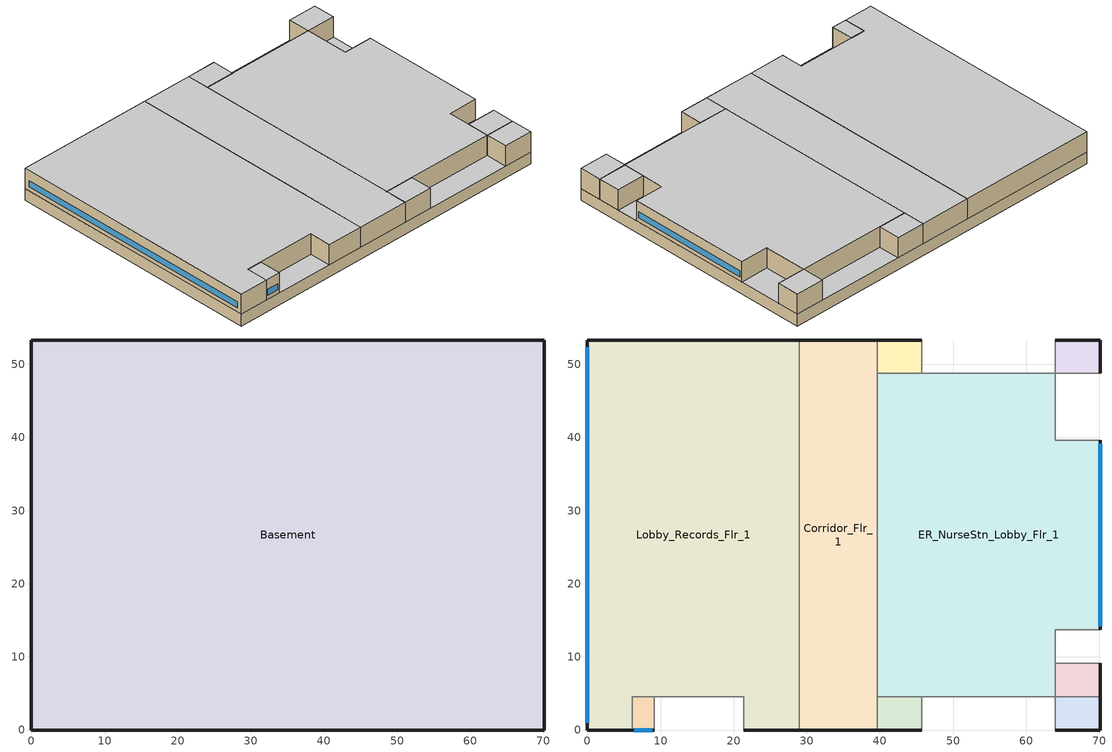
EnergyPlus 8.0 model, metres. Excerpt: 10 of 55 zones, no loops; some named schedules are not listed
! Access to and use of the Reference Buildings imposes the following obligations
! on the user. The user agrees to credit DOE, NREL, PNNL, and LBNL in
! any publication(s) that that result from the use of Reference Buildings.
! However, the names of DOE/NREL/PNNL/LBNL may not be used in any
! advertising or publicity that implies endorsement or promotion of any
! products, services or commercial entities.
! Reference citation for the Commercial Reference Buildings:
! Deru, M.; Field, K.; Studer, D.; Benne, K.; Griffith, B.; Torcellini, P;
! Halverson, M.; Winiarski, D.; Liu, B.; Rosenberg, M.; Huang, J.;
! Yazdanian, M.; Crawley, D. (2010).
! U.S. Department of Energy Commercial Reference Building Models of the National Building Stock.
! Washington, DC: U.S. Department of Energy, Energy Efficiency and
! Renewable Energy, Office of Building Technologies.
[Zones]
Basement
 floor ground (ext-slab): 70.1,53.34 70.1,0 0,0 0,53.34 z-2.44
 wall ground (Underground Wall Non-res): 70.1,0 70.1,53.34 0,53.34 0,0 70.1,0 z-2.44:0
 ceiling adiabatic (INT-FLOOR-UNDERSIDE): 0,0 70.1,0 70.1,53.34 0,53.34 z0
Corridor_Flr_1
 floor adiabatic (INT-FLOOR-TOPSIDE): 39.62,53.34 39.62,0 28.96,0 28.96,53.34 z0
 wall outside (Mass Non-res Ext Wall): 39.62,53.34 28.96,53.34 / 28.96,0 39.62,0 z0:4.27
 wall to Lobby_Records_Flr_1 (AIR-WALL): 28.96,53.34 28.96,15.24 z0:4.27
 wall to Lobby_Records_Flr_1 (int-walls): 28.96,15.24 28.96,0 z0:4.27
 wall adiabatic (int-walls): 39.62,0 39.62,53.34 z0:4.27
 ceiling adiabatic (INT-FLOOR-UNDERSIDE): 28.96,53.34 28.96,0 39.62,0 39.62,53.34 z4.27
ER_Exam1_Mult4_Flr_1
 floor adiabatic (INT-FLOOR-TOPSIDE): 45.72,4.57 45.72,0 39.62,0 39.62,4.57 z0
 wall outside (Mass Non-res Ext Wall): 39.62,0 45.72,0 z0:4.27
 wall adiabatic (int-walls): 45.72,0 45.72,4.57 39.62,4.57 39.62,0 z0:4.27
 ceiling adiabatic (INT-FLOOR-UNDERSIDE): 39.62,4.57 39.62,0 45.72,0 45.72,4.57 z4.27
ER_Trauma1_Flr_1
 floor adiabatic (INT-FLOOR-TOPSIDE): 70.1,4.57 70.1,0 64.01,0 64.01,4.57 z0
 wall outside (Mass Non-res Ext Wall): 64.01,0 70.1,0 70.1,4.57 z0:4.27
 wall adiabatic (int-walls): 70.1,4.57 64.01,4.57 64.01,0 z0:4.27
 ceiling adiabatic (INT-FLOOR-UNDERSIDE): 64.01,4.57 64.01,0 70.1,0 70.1,4.57 z4.27
ER_Exam3_Mult4_Flr_1
 floor adiabatic (INT-FLOOR-TOPSIDE): 70.1,9.14 70.1,4.57 64.01,4.57 64.01,9.14 z0
 wall outside (Mass Non-res Ext Wall): 70.1,4.57 70.1,9.14 z0:4.27
 wall adiabatic (int-walls): 70.1,9.14 64.01,9.14 64.01,4.57 70.1,4.57 z0:4.27
 ceiling adiabatic (INT-FLOOR-UNDERSIDE): 64.01,9.14 64.01,4.57 70.1,4.57 70.1,9.14 z4.27
ER_Trauma2_Flr_1
 floor adiabatic (INT-FLOOR-TOPSIDE): 70.1,53.34 70.1,48.77 64.01,48.77 64.01,53.34 z0
 wall outside (Mass Non-res Ext Wall): 70.1,48.77 70.1,53.34 64.01,53.34 z0:4.27
 wall adiabatic (int-walls): 64.01,53.34 64.01,48.77 70.1,48.77 z0:4.27
 ceiling adiabatic (INT-FLOOR-UNDERSIDE): 64.01,53.34 64.01,48.77 70.1,48.77 70.1,53.34 z4.27
ER_Triage_Mult4_Flr_1
 floor adiabatic (INT-FLOOR-TOPSIDE): 45.72,53.34 45.72,48.77 39.62,48.77 39.62,53.34 z0
 wall outside (Mass Non-res Ext Wall): 45.72,53.34 39.62,53.34 z0:4.27
 wall adiabatic (int-walls): 39.62,53.34 39.62,48.77 45.72,48.77 45.72,53.34 z0:4.27
 ceiling adiabatic (INT-FLOOR-UNDERSIDE): 39.62,53.34 39.62,48.77 45.72,48.77 45.72,53.34 z4.27
ER_NurseStn_Lobby_Flr_1
 floor adiabatic (INT-FLOOR-TOPSIDE): 39.62,4.57 39.62,48.77 64.01,48.77 64.01,39.62 70.1,39.62 70.1,13.72 64.01,13.72 64.01,4.57 z0
 wall outside (Mass Non-res Ext Wall): 70.1,13.72 70.1,39.62 z0:4.27
 wall adiabatic (int-walls): 70.1,39.62 64.01,39.62 64.01,48.77 39.62,48.77 39.62,4.57 64.01,4.57 64.01,13.72 70.1,13.72 z0:4.27
 window (Window Non-res Fixed): 70.1,14.2 70.1,39.14 z0.91:2.13
 ceiling adiabatic (INT-FLOOR-UNDERSIDE): 39.62,4.57 64.01,4.57 64.01,13.72 70.1,13.72 70.1,39.62 64.01,39.62 64.01,48.77 39.62,48.77 z4.27
Lobby_Records_Flr_1
 floor adiabatic (INT-FLOOR-TOPSIDE): 0,0 0,53.34 28.96,53.34 28.96,0 21.34,0 21.34,4.57 6.1,4.57 6.1,0 z0
 wall outside (Mass Non-res Ext Wall): 21.34,0 28.96,0 / 28.96,53.34 0,53.34 0,0 6.1,0 z0:4.27
 wall adiabatic (int-walls): 6.1,0 6.1,4.57 21.34,4.57 21.34,0 z0:4.27
 window (Window Non-res Fixed): 0,52.34 0,1 z0.91:2.13
 ceiling adiabatic (INT-FLOOR-UNDERSIDE): 0,0 6.1,0 6.1,4.57 21.34,4.57 21.34,0 28.96,0 28.96,53.34 0,53.34 z4.27
Office1_Mult4_Flr_1
 floor adiabatic (INT-FLOOR-TOPSIDE): 9.14,4.57 9.14,0 6.1,0 6.1,4.57 z0
 wall outside (Mass Non-res Ext Wall): 6.1,0 9.14,0 z0:4.27
 wall adiabatic (int-walls): 9.14,0 9.14,4.57 6.1,4.57 6.1,0 z0:4.27
 window (Window Non-res Fixed): 6.41,0 8.84,0 z0.91:2.13
 ceiling adiabatic (INT-FLOOR-UNDERSIDE): 6.1,4.57 6.1,0 9.14,0 9.14,4.57 z4.27
[Building]
Ref Bldg Hospital New2004_v1.3_5.0: North Axis {deg}=0; Terrain=City; Loads Convergence Tolerance Value=0.04; Temperature Convergence Tolerance Value {deltaC}=0.2; Solar Distribution=FullInteriorAndExterior; Maximum Number of Warmup Days=25; Minimum Number of Warmup Days=6
[Site:Location]
USA IL-CHICAGO-OHARE: Latitude {deg}=41.77; Longitude {deg}=-87.75; Time Zone {hr}=-6; Elevation {m}=190
[SizingPeriod:DesignDay] Day of Month=21; Humidity Condition Type=Wetbulb; Barometric Pressure {Pa}=99063; Rain Indicator=No; Snow Indicator=No; Daylight Saving Time Indicator=No; Solar Model Indicator=ASHRAEClearSky
Name | Month | Day Type | Maximum Dry-Bulb Temperature {C} | Daily Dry-Bulb Temperature Range {deltaC} | Wetbulb or DewPoint at Maximum Dry-Bulb {C} | Wind Speed {m/s} | Wind Direction {deg} | Sky Clearness
CHICAGO Ann Htg 99.6% Condns DB | 1 | WinterDesignDay | -20.6 | 0 | -20.6 | 4.9 | 270 | 0
CHICAGO Ann Clg .4% Condns WB=>MDB | 7 | SummerDesignDay | 31.2 | 10.7 | 25.5 | 5.3 | 230 | 1
[Site:WaterMainsTemperature]
Calculation Method=CORRELATION; Annual Average Outdoor Air Temperature {C}=9.69; Maximum Difference In Monthly Average Outdoor Air Temperatures {deltaC}=28.1
[Site:GroundTemperature:BuildingSurface]
19.527, 19.502, 19.536, 19.598, 20.002, 21.64, 22.225, 22.375, 21.449, 20.121, 19.802, 19.633
[Construction]
Mass Non-res Ext Wall: 1IN Stucco, 8IN Concrete HW, Mass NonRes Wall Insulation, 1/2IN Gypsum
ext-slab: HW CONCRETE
int-walls: 1/2IN Gypsum, 1/2IN Gypsum
INT-FLOOR-TOPSIDE: MAT-CC05 4 HW CONCRETE, CP02 CARPET PAD
INT-FLOOR-UNDERSIDE: CP02 CARPET PAD, MAT-CC05 4 HW CONCRETE
Underground Wall Non-res: 8IN Concrete HW, UGWall NonRes Insulation
Window Non-res Fixed: NonRes Fixed Assembly Window
AIR-WALL: MAT-AIR-WALL
InteriorFurnishings: Std Wood 6inch
[Material] Thermal Absorptance=0.9
Name | Roughness | Thickness {m} | Conductivity {W/m-K} | Density {kg/m3} | Specific Heat {J/kg-K} | Solar Absorptance | Visible Absorptance
Mass NonRes Wall Insulation | MediumRough | 0.0495495 | 0.049 | 265 | 836.8 | 0.7 | 0.7
UGWall NonRes Insulation | MediumRough | 0.0001 | 0.049 | 265 | 836.8 | 0.7 | 0.7
Std Wood 6inch | MediumSmooth | 0.15 | 0.12 | 540 | 1210 | 0.7 | 0.7
1/2IN Gypsum | Smooth | 0.0127 | 0.16 | 784.9 | 830 | 0.92 | 0.92
1IN Stucco | Smooth | 0.0253 | 0.6918 | 1858 | 837 | 0.92 | 0.92
8IN CONCRETE HW | Rough | 0.2032 | 1.311 | 2240 | 836.8 | 0.7 | 0.7
HW CONCRETE; MAT-CC05 4 HW CONCRETE | Rough | 0.1016 | 1.311 | 2240 | 836.8 | 0.7 | 0.7
[WindowMaterial:SimpleGlazingSystem]
NonRes Fixed Assembly Window: U-Factor {W/m2-K}=3.23646; Solar Heat Gain Coefficient=0.39
[Material:NoMass] Thermal Absorptance=0.9; Solar Absorptance=0.7
Name | Roughness | Thermal Resistance {m2-K/W} | Visible Absorptance
CP02 CARPET PAD | VeryRough | 0.2165 | 0.8
MAT-AIR-WALL | Rough | 0.207949
[Zone] Type=1; Floor Area {m2}=autocalculate; Part of Total Floor Area=Yes
Name | Multiplier
Basement; Corridor_Flr_1; ER_NurseStn_Lobby_Flr_1; ER_Trauma1_Flr_1; ER_Trauma2_Flr_1; Lobby_Records_Flr_1 | 1
ER_Exam1_Mult4_Flr_1; ER_Exam3_Mult4_Flr_1; ER_Triage_Mult4_Flr_1; Office1_Mult4_Flr_1 | 4
[People] Number of People Calculation Method=Area/Person; Fraction Radiant=0.3; Sensible Heat Fraction=AUTOCALCULATE; Activity Level Schedule=ACTIVITY_SCH; Enable ASHRAE 55 Comfort Warnings=No; Mean Radiant Temperature Calculation Type=ZoneAveraged; Work Efficiency Schedule=WORK_EFF_SCH; Clothing Insulation Schedule=CLOTHING_SCH; Air Velocity Schedule=AIR_VELO_SCH; Thermal Comfort Model 1 Type=FANGER
Name | Zone or ZoneList | Number of People Schedule | Zone Floor Area per Person {m2/person}
Basement People | Basement | ADMIN_OCC_SCH | 37.1747
Corridor_Flr_1 People | Corridor_Flr_1 | ADMIN_OCC_SCH | 92.5926
ER_Exam1_Mult4_Flr_1 People | ER_Exam1_Mult4_Flr_1 | CRITICAL_OCC_SCH | 4.6512
ER_Exam3_Mult4_Flr_1 People | ER_Exam3_Mult4_Flr_1 | CRITICAL_OCC_SCH | 4.6512
ER_NurseStn_Lobby_Flr_1 People | ER_NurseStn_Lobby_Flr_1 | ADMIN_OCC_SCH | 69.9301
ER_Trauma1_Flr_1 People | ER_Trauma1_Flr_1 | CRITICAL_OCC_SCH | 4.6512
ER_Trauma2_Flr_1 People | ER_Trauma2_Flr_1 | CRITICAL_OCC_SCH | 4.6512
ER_Triage_Mult4_Flr_1 People | ER_Triage_Mult4_Flr_1 | CRITICAL_OCC_SCH | 4.6512
Lobby_Records_Flr_1 People | Lobby_Records_Flr_1 | ADMIN_OCC_SCH | 69.9301
Office1_Mult4_Flr_1 People | Office1_Mult4_Flr_1 | ADMIN_OCC_SCH | 13.2802
[Lights] Design Level Calculation Method=Watts/Area; Return Air Fraction=0; Fraction Radiant=0.7; Fraction Visible=0.2; Fraction Replaceable=1; Return Air Fraction Calculated from Plenum Temperature=No
Name | Zone or ZoneList | Schedule | Watts per Zone Floor Area {W/m2}
Basement_Lights | Basement | ADMIN_LIGHT_SCH | 11.84
Corridor_Flr_1_Lights | Corridor_Flr_1 | ADMIN_LIGHT_SCH | 10.76
ER_Exam1_Mult4_Flr_1_Lights | ER_Exam1_Mult4_Flr_1 | CRITICAL_LIGHT_SCH | 29.05
ER_Exam3_Mult4_Flr_1_Lights | ER_Exam3_Mult4_Flr_1 | CRITICAL_LIGHT_SCH | 29.05
ER_NurseStn_Lobby_Flr_1_Lights | ER_NurseStn_Lobby_Flr_1 | ADMIN_LIGHT_SCH | 12.05
ER_Trauma1_Flr_1_Lights | ER_Trauma1_Flr_1 | CRITICAL_LIGHT_SCH | 29.05
ER_Trauma2_Flr_1_Lights | ER_Trauma2_Flr_1 | CRITICAL_LIGHT_SCH | 29.05
ER_Triage_Mult4_Flr_1_Lights | ER_Triage_Mult4_Flr_1 | CRITICAL_LIGHT_SCH | 29.05
Lobby_Records_Flr_1_Lights | Lobby_Records_Flr_1 | ADMIN_LIGHT_SCH | 15.82
Office1_Mult4_Flr_1_Lights | Office1_Mult4_Flr_1 | ADMIN_LIGHT_SCH | 11.84
[ElectricEquipment] Design Level Calculation Method=Watts/Area; Fraction Latent=0; Fraction Radiant=0.5; Fraction Lost=0
Name | Zone or ZoneList | Schedule | Watts per Zone Floor Area {W/m2}
Basement_MiscPlug_Equip | Basement | ADMIN_EQUIP_SCH | 8.07
ER_Exam1_Mult4_Flr_1_MiscPlug_Equip | ER_Exam1_Mult4_Flr_1 | CRITICAL_EQUIP_SCH | 16.04
ER_Exam3_Mult4_Flr_1_MiscPlug_Equip | ER_Exam3_Mult4_Flr_1 | CRITICAL_EQUIP_SCH | 16.04
ER_NurseStn_Lobby_Flr_1_MiscPlug_Equip | ER_NurseStn_Lobby_Flr_1 | ADMIN_EQUIP_SCH | 14.63
ER_Trauma1_Flr_1_MiscPlug_Equip | ER_Trauma1_Flr_1 | CRITICAL_EQUIP_SCH | 43.04
ER_Trauma2_Flr_1_MiscPlug_Equip | ER_Trauma2_Flr_1 | CRITICAL_EQUIP_SCH | 43.04
ER_Triage_Mult4_Flr_1_MiscPlug_Equip | ER_Triage_Mult4_Flr_1 | CRITICAL_EQUIP_SCH | 29.05
Lobby_Records_Flr_1_MiscPlug_Equip | Lobby_Records_Flr_1 | ADMIN_EQUIP_SCH | 1.08
Office1_Mult4_Flr_1_MiscPlug_Equip | Office1_Mult4_Flr_1 | ADMIN_EQUIP_SCH | 10.76
[Exterior:Lights]
Exterior Facade Lighting: Schedule=ALWAYS_ON; Design Level {W}=15409; Control Option=AstronomicalClock
[Exterior:FuelEquipment]
Elevators: Fuel Use Type=Electricity; Schedule=BLDG_ELEVATORS; Design Level {W}=162963
[ZoneInfiltration:DesignFlowRate] Schedule=INFIL_QUARTER_ON_SCH; Design Flow Rate Calculation Method=Flow/ExteriorWallArea; Flow per Exterior Surface Area {m3/s-m2}=0.000302; Constant Term Coefficient=1; Temperature Term Coefficient=0; Velocity Term Coefficient=0; Velocity Squared Term Coefficient=0
Name | Zone or ZoneList
Corridor_Flr_1_Infiltration | Corridor_Flr_1
ER_Exam1_Mult4_Flr_1_Infiltration | ER_Exam1_Mult4_Flr_1
ER_Exam3_Mult4_Flr_1_Infiltration | ER_Exam3_Mult4_Flr_1
ER_NurseStn_Lobby_Flr_1_Infiltration | ER_NurseStn_Lobby_Flr_1
ER_Trauma1_Flr_1_Infiltration | ER_Trauma1_Flr_1
ER_Trauma2_Flr_1_Infiltration | ER_Trauma2_Flr_1
ER_Triage_Mult4_Flr_1_Infiltration | ER_Triage_Mult4_Flr_1
Lobby_Records_Flr_1_Infiltration | Lobby_Records_Flr_1
Office1_Mult4_Flr_1_Infiltration | Office1_Mult4_Flr_1
[InternalMass] Construction=InteriorFurnishings
Name | Zone | Surface Area {m2}
Basement Internal Mass | Basement | 7478.69
Corridor_Flr_1 Internal Mass | Corridor_Flr_1 | 1138.06
ER_Exam1_Mult4_Flr_1 Internal Mass | ER_Exam1_Mult4_Flr_1 | 55.7418
ER_Exam3_Mult4_Flr_1 Internal Mass | ER_Exam3_Mult4_Flr_1 | 55.7418
ER_NurseStn_Lobby_Flr_1 Internal Mass | ER_NurseStn_Lobby_Flr_1 | 2471.22
ER_Trauma1_Flr_1 Internal Mass | ER_Trauma1_Flr_1 | 55.7418
ER_Trauma2_Flr_1 Internal Mass | ER_Trauma2_Flr_1 | 55.7418
ER_Triage_Mult4_Flr_1 Internal Mass | ER_Triage_Mult4_Flr_1 | 55.7418
Lobby_Records_Flr_1 Internal Mass | Lobby_Records_Flr_1 | 2949.62
Office1_Mult4_Flr_1 Internal Mass | Office1_Mult4_Flr_1 | 27.8709
[AvailabilityManager:NightCycle] Applicability Schedule=ALWAYS_ON; Fan Schedule=HVACOperationSchd; Control Type=CycleOnAny; Thermostat Tolerance {deltaC}=1; Cycling Run Time {s}=1800
CAV_1 Availability Manager; CAV_2 Availability Manager; VAV_1 Availability Manager; VAV_2 Availability Manager
[UtilityCost:Tariff]
Name | Output Meter | Conversion Factor Choice | Demand Window Length | Monthly Charge or Variable | Group
PSI_LLF_LowLoadFactorService | Electricity:Facility | kWh | HalfHour | 15 | Comm Elect
PSI_CS_CommercialElectricService | Electricity:Facility | kWh |  | 9.4 | Comm Elect
IN_EIAMonthlyRateGas | Gas:Facility | MCF |  | 0 | Comm Gas
[UtilityCost:Charge:Block] Source Variable=totalEnergy; Season=Annual; Category Variable=EnergyCharges
Name | Tariff | Block Size 1 Value or Variable | Block 1 Cost per Unit Value or Variable | Block Size 2 Value or Variable | Block 2 Cost per Unit Value or Variable | Block Size 3 Value or Variable | Block 3 Cost per Unit Value or Variable | Block Size 4 Value or Variable | Block 4 Cost per Unit Value or Variable | Block Size Multiplier Value or Variable
AnnualEnergyCharge | PSI_LLF_LowLoadFactorService | 300 | 0.108222 | 700 | 0.087021 | 1500 | 0.07842 | remaining | 0.05832
AnnualDemandBaseCharge | PSI_LLF_LowLoadFactorService | 190 | 0 | 110 | 0.051773 | remaining | 0.046965 |  |  | TotalDemand
AnnualEnergyCharge | PSI_CS_CommercialElectricService | 300 | 0.082409 | 700 | 0.072873 | 1500 | 0.061696 | remaining | 0.041179
[UtilityCost:Charge:Simple] Season=Annual
Name | Tariff | Source Variable | Category Variable | Cost per Unit Value or Variable
FuelCostAdjustEnergyCharge | PSI_LLF_LowLoadFactorService | totalEnergy | EnergyCharges | 0.002028
QualPollutionControlAdjustEnergyCharge | PSI_LLF_LowLoadFactorService | totalEnergy | EnergyCharges | 0.000536
SoxNoxRiderAdjustEnergyCharge | PSI_LLF_LowLoadFactorService | totalEnergy | EnergyCharges | 0.001127
DSMRiderAdjustEnergyCharge | PSI_LLF_LowLoadFactorService | totalEnergy | EnergyCharges | -0.00037
PurchPowerTrackerAdjustEnergyCharge | PSI_LLF_LowLoadFactorService | totalEnergy | EnergyCharges | -3.1e-05
MidwestISOAdjustEnergyCharge | PSI_LLF_LowLoadFactorService | totalEnergy | EnergyCharges | -0.000216
CleanCoalRiderEnergyCharge | PSI_LLF_LowLoadFactorService | totalEnergy | EnergyCharges | 0.000833
TaxofeightPercent | PSI_LLF_LowLoadFactorService | SubTotal | Taxes | 0.08
FuelCostAdjustEnergyCharge | PSI_CS_CommercialElectricService | totalEnergy | EnergyCharges | 0.002028
QualPollutionControlAdjustEnergyCharge | PSI_CS_CommercialElectricService | totalEnergy | EnergyCharges | 0.000536
SoxNoxRiderAdjustEnergyCharge | PSI_CS_CommercialElectricService | totalEnergy | EnergyCharges | 0.001127
DSMRiderAdjustEnergyCharge | PSI_CS_CommercialElectricService | totalEnergy | EnergyCharges | 0.000021
PurchPowerTrackerAdjustEnergyCharge | PSI_CS_CommercialElectricService | totalEnergy | EnergyCharges | 0.000034
MidwestISOAdjustEnergyCharge | PSI_CS_CommercialElectricService | totalEnergy | EnergyCharges | -0.000203
CleanCoalRiderEnergyCharge | PSI_CS_CommercialElectricService | totalEnergy | EnergyCharges | 0.000807
TaxofeightPercent | PSI_CS_CommercialElectricService | SubTotal | Taxes | 0.08
MonthlyRateGasCharge | IN_EIAMonthlyRateGas | totalEnergy | EnergyCharges | IN_MonthlyGasRates
TaxofEightPercent | IN_EIAMonthlyRateGas | SubTotal | Taxes | 0.08
[UtilityCost:Qualify] Variable=TotalDemand; Threshold Value or Variable=75; Season=Annual; Threshold Test=Count
Name | Tariff | Qualify Type | Number of Months
MinDemand75kw | PSI_LLF_LowLoadFactorService | Minimum | 12
MaxDemand75kw | PSI_CS_CommercialElectricService | Maximum | 1
[UtilityCost:Variable]
IN_MonthlyGasRates: Tariff=IN_EIAMonthlyRateGas; Variable Type=Currency; January Value=8.22; February Value=7.51; March Value=8.97; April Value=9.01; May Value=9.16; June Value=10.44; July Value=10.32; August Value=10.13; September Value=9.2; October Value=8.18; November Value=7.83; December Value=7.63
[EnergyManagementSystem:Sensor]
TempOut: Environment; Site Outdoor Air Drybulb Temperature
[Schedule:Compact]
ALWAYS_ON: Through: 12/31, For: AllDays, Until: 24:00, 1
ADMIN_EQUIP_SCH: Through: 12/31, For: Weekdays, Until: 04:00, 0.3, Until: 06:00, 0.5, Until: 18:00, 1, Until: 20:00, 0.5, Until: 24:00, 0.3, For: SummerDesignDay, Until: 04:00, 0.3, Until: 06:00, 0.5, Until: 18:00, 1, Until: 20:00, 0.5, Until: 24:00, 0.3, For: WinterDesignDay, Until: 24:00, 0.3, For: Saturday, Until: 07:00, 0.3, Until: 09:00, 0.5, Until: 15:00, 0.8, Until: 20:00, 0.5, Until: 24:00, 0.3, For: AllOtherDays, Until: 08:00, 0.3, Until: 17:00, 0.5, Until: 24:00, 0.3
ADMIN_LIGHT_SCH: Through: 12/31, For: Weekdays, Until: 04:00, 0.1, Until: 06:00, 0.3, Until: 07:00, 0.6, Until: 18:00, 0.9, Until: 20:00, 0.6, Until: 22:00, 0.3, Until: 24:00, 0.1, For: SummerDesignDay, Until: 04:00, 0.1, Until: 06:00, 0.3, Until: 07:00, 0.6, Until: 18:00, 0.9, Until: 20:00, 0.6, Until: 22:00, 0.3, Until: 24:00, 0.1, For: WinterDesignDay, Until: 07:00, 0.1, Until: 09:00, 0.3, Until: 15:00, 0.4, Until: 20:00, 0.3, Until: 24:00, 0.1, For: Saturday, Until: 07:00, 0.1, Until: 09:00, 0.3, Until: 15:00, 0.4, Until: 20:00, 0.3, Until: 24:00, 0.1, For: AllOtherDays, Until: 08:00, 0.05, Until: 17:00, 0.1, Until: 24:00, 0.05
ADMIN_OCC_SCH: Through: 12/31, For: Weekdays, Until: 04:00, 0.05, Until: 06:00, 0.2, Until: 07:00, 0.5, Until: 18:00, 0.9, Until: 20:00, 0.5, Until: 22:00, 0.2, Until: 24:00, 0.05, For: SummerDesignDay, Until: 04:00, 0.05, Until: 06:00, 0.2, Until: 07:00, 0.5, Until: 18:00, 0.9, Until: 20:00, 0.5, Until: 22:00, 0.2, Until: 24:00, 0.05, For: WinterDesignDay, Until: 07:00, 0.05, Until: 09:00, 0.2, Until: 15:00, 0.3, Until: 20:00, 0.2, Until: 24:00, 0.05, For: Saturday, Until: 07:00, 0.05, Until: 09:00, 0.2, Until: 15:00, 0.3, Until: 20:00, 0.2, Until: 24:00, 0.05, For: Sunday Holidays AllOtherDays, Until: 08:00, 0, Until: 17:00, 0.05, Until: 24:00, 0
CRITICAL_EQUIP_SCH: Through: 12/31, For: Weekdays, Until: 04:00, 0.5, Until: 06:00, 0.5, Until: 18:00, 1, Until: 20:00, 0.8, Until: 24:00, 0.5, For: SummerDesignDay, Until: 04:00, 0.5, Until: 06:00, 0.5, Until: 18:00, 1, Until: 20:00, 0.8, Until: 24:00, 0.5, For: WinterDesignDay, Until: 24:00, 0.3, For: Saturday, Until: 04:00, 0.5, Until: 06:00, 0.5, Until: 18:00, 1, Until: 20:00, 0.8, Until: 24:00, 0.5, For: Sunday Holidays AllOtherDays, Until: 04:00, 0.5, Until: 06:00, 0.5, Until: 18:00, 1, Until: 20:00, 0.8, Until: 24:00, 0.5
CRITICAL_LIGHT_SCH: Through: 12/31, For: Weekdays, Until: 04:00, 0.5, Until: 06:00, 0.7, Until: 18:00, 0.9, Until: 22:00, 0.7, Until: 24:00, 0.5, For: SummerDesignDay, Until: 04:00, 0.5, Until: 06:00, 0.7, Until: 18:00, 0.9, Until: 22:00, 0.7, Until: 24:00, 0.5, For: WinterDesignDay, Until: 04:00, 0.5, Until: 06:00, 0.7, Until: 18:00, 0.9, Until: 22:00, 0.7, Until: 24:00, 0.5, For: Saturday, Until: 04:00, 0.5, Until: 06:00, 0.7, Until: 18:00, 0.9, Until: 22:00, 0.7, Until: 24:00, 0.5, For: AllOtherDays, Until: 04:00, 0.5, Until: 06:00, 0.7, Until: 18:00, 0.9, Until: 22:00, 0.7, Until: 24:00, 0.5
CRITICAL_OCC_SCH: Through: 12/31, For: Weekdays, Until: 04:00, 0.4, Until: 06:00, 0.65, Until: 18:00, 0.9, Until: 22:00, 0.65, Until: 24:00, 0.4, For: SummerDesignDay, Until: 04:00, 0.4, Until: 06:00, 0.65, Until: 18:00, 0.9, Until: 22:00, 0.65, Until: 24:00, 0.4, For: WinterDesignDay, Until: 04:00, 0.4, Until: 06:00, 0.65, Until: 18:00, 0.9, Until: 22:00, 0.65, Until: 24:00, 0.4, For: Saturday, Until: 04:00, 0.4, Until: 06:00, 0.65, Until: 18:00, 0.9, Until: 22:00, 0.65, Until: 24:00, 0.4, For: AllOtherDays, Until: 04:00, 0.4, Until: 06:00, 0.65, Until: 18:00, 0.9, Until: 22:00, 0.65, Until: 24:00, 0.4
WORK_EFF_SCH: Through: 12/31, For: AllDays, Until: 24:00, 0
CLOTHING_SCH: Through: 04/30, For: AllDays, Until: 24:00, 1, Through: 09/30, For: AllDays, Until: 24:00, 0.5, Through: 12/31, For: AllDays, Until: 24:00, 1
ACTIVITY_SCH: Through: 12/31, For: AllDays, Until: 24:00, 120
AIR_VELO_SCH: Through: 12/31, For: AllDays, Until: 24:00, 0.2
